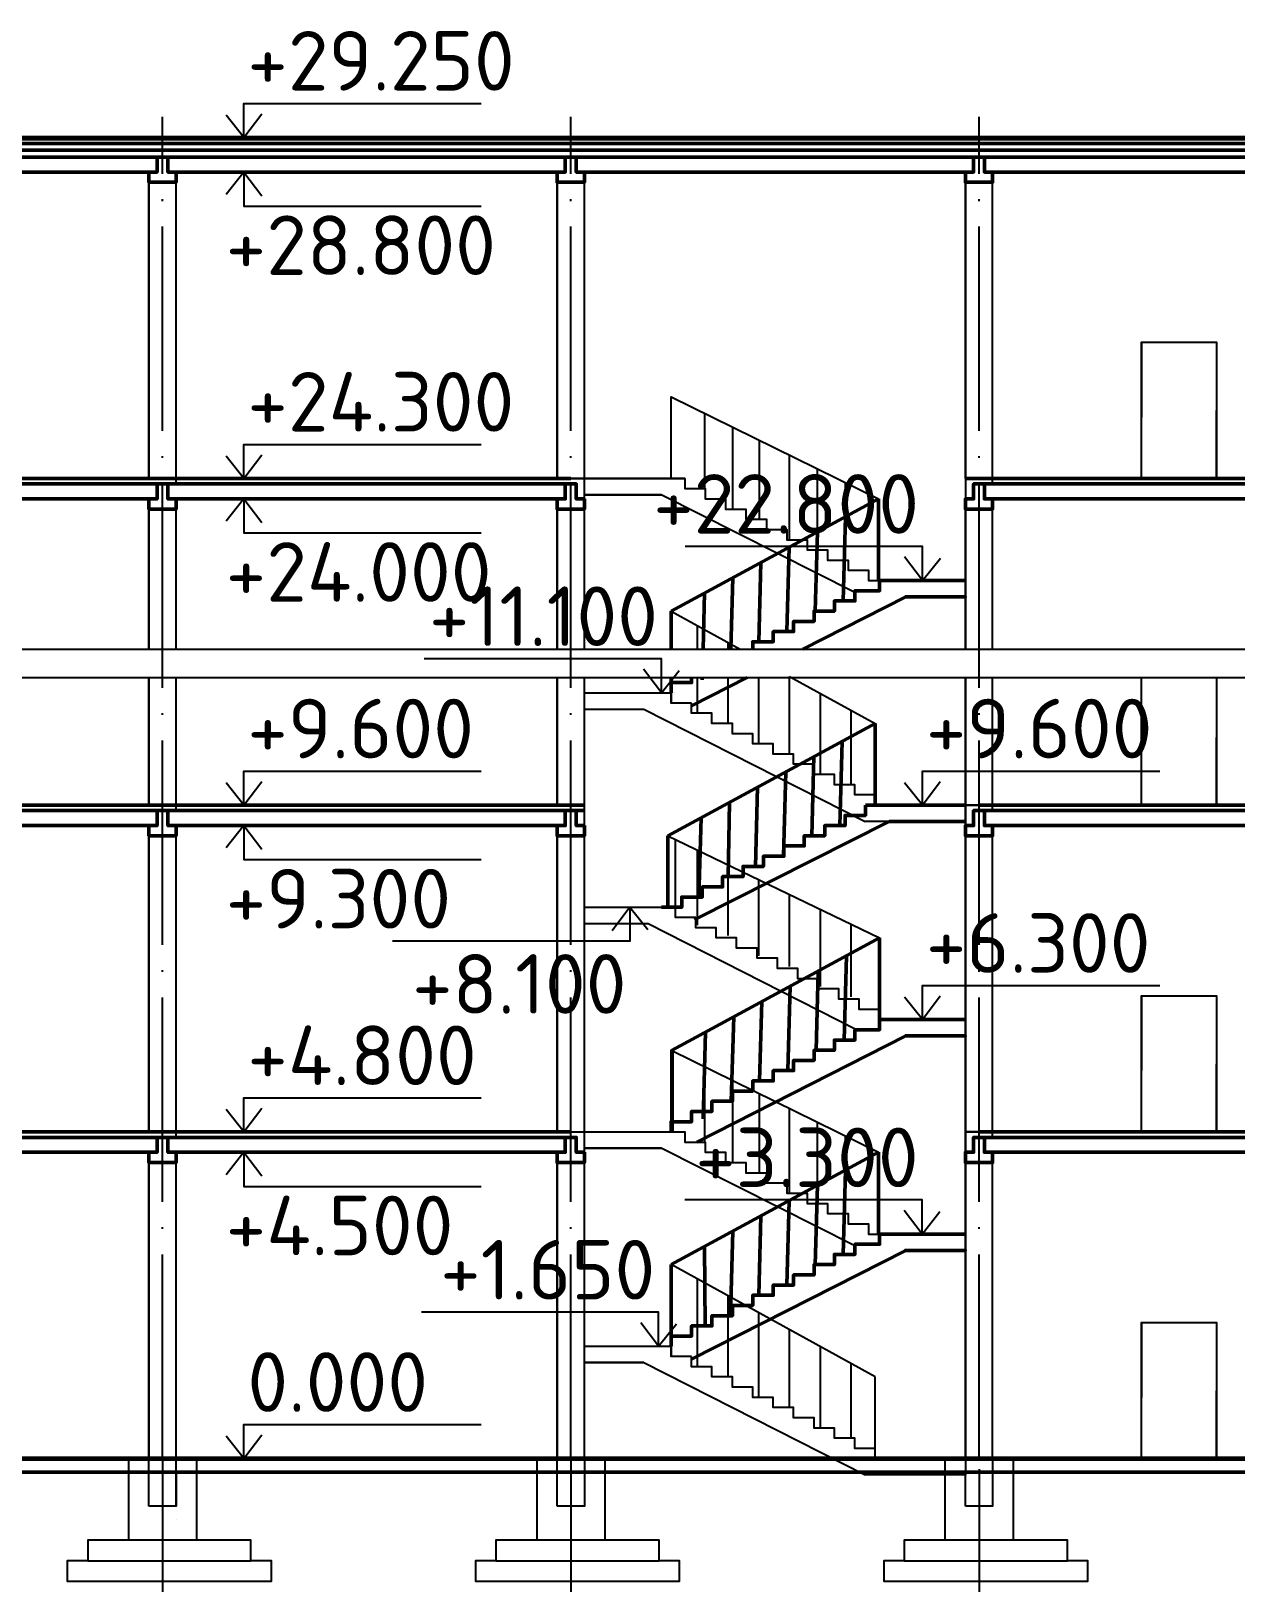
# Model space of a CAD drawing. Header units: millimetres. Extents: x -258526 to -95372, y 16759 to 83244.
# Drawn here: x -127100.1 to -127029.3, y 41407.9 to 41499.1 of the extents above; entities that cross this region are included whole.
import ezdxf

# ---------------------------------------------------------------- set-up
doc = ezdxf.new("R2010")
doc.units = ezdxf.units.MM
doc.header["$LTSCALE"] = 0.5
doc.linetypes.add('ACAD_ISO04W100', pattern=[30, 24, -3, 0, -3])
doc.layers.add('оси', color=7, linetype='ACAD_ISO04W100')
doc.layers.add('ТОЛСТЫЕ', color=1, linetype='Continuous', lineweight=50)
doc.layers.add('ТОНКИЕе', color=7, linetype='Continuous', lineweight=25)
doc.styles.add('Наклонный', font='isocpeur.ttf', dxfattribs={"width": 0.7, "height": 3.5})
doc.styles.add('Наклонный 5', font='isocpeur.ttf', dxfattribs={"height": 7})
doc.dimstyles.new('СТРОИТЕЛЬНЫЙ', dxfattribs={"dimtxt": 3.5, "dimasz": 2.5, "dimexe": 1.25, "dimexo": 0.625, "dimtad": 1, "dimdec": 0, "dimlfac": 500, "dimdsep": 46, "dimtxsty": 'Наклонный', "dimblk1": 'ARCHTICK', "dimblk2": 'ARCHTICK', "dimsah": 1, "dimcen": 0, "dimdle": 1.25, "dimadec": 0, "dimazin": 0, "dimtfac": 0.75, "dimtdec": 0, "dimtmove": 0, "dimatfit": 3, "dimldrblk": 'ARCHTICK', "dimfxl": 1, "dimtolj": 1, "dimtzin": 0, "dimarcsym": 0})

# ---------------------------------------------------------------- blocks, each defined once
blk = doc.blocks.new('_ArchTick')
at = {"color": 0, "linetype": 'ByBlock', "const_width": 0.15}
blk.add_lwpolyline([(-0.5, -0.5), (0.5, 0.5)], dxfattribs=at)
blk = doc.blocks.new('*D682')
at = {"layer": 'Defpoints', "color": 0, "transparency": 16777216}
for p in [(-127044.381, 41415.162), (-127020.381, 41406.114), (-127020.381, 41392.129)]:
    blk.add_point(p, dxfattribs=at)
at = {"layer": 'ТОНКИЕе', "color": 0, "lineweight": -2, "transparency": 16777216}
for p, q in [((-127044.381, 41414.537), (-127044.381, 41390.879)), ((-127020.381, 41405.489), (-127020.381, 41390.879)), ((-127045.631, 41392.129), (-127019.131, 41392.129))]:
    blk.add_line(p, q, dxfattribs=at)
at = {"layer": 'ТОНКИЕе', "color": 0, "lineweight": -2, "transparency": 16777216, "xscale": 2.5, "yscale": 2.5, "zscale": 2.5, "rotation": 180}
blk.add_blockref('_ArchTick', (-127044.381, 41392.129), dxfattribs=at)
at = {"layer": 'ТОНКИЕе', "color": 0, "lineweight": -2, "transparency": 16777216, "xscale": 2.5, "yscale": 2.5, "zscale": 2.5}
blk.add_blockref('_ArchTick', (-127020.381, 41392.129), dxfattribs=at)
at = {"layer": 'ТОНКИЕе', "color": 0, "transparency": 16777216, "insert": (-127032.381, 41394.504), "char_height": 3.5, "attachment_point": 5, "style": 'Наклонный'}
blk.add_mtext('\\A1;6000', dxfattribs=at)

msp = doc.modelspace()

# ---------------------------------------------------------------- linework, layer by layer
at = {"layer": 'оси', "color": 0}
for points in [[(-127092.3807, 41415.1616), (-127092.3807, 41494.0081)], [(-127068.3807, 41415.1616), (-127068.3807, 41494.0081)], [(-127044.3807, 41415.1616), (-127044.3807, 41494.0081)]]:
    msp.add_lwpolyline(points, dxfattribs=at)
at = {"layer": 'ТОЛСТЫЕ', "color": 0}
for points in [[(-127020.0607, 41491.6416), (-127019.5807, 41491.6416), (-127019.5807, 41492.0416), (-127019.5807, 41492.4416), (-127357.1807, 41492.4416), (-127356.9007, 41492.4416), (-127357.1807, 41492.4416), (-127357.1807, 41492.7216), (-127019.5807, 41492.7216), (-127019.5807, 41492.8016)], [(-127021.0619, 41492.8016), (-127355.6995, 41492.8016)], [(-127356.7007, 41491.6416), (-127357.1807, 41491.6416), (-127357.1807, 41492.0416), (-127019.5807, 41492.0416)], [(-127308.7007, 41491.6416), (-127020.0607, 41491.6416)], [(-127092.3807, 41491.6416), (-127092.7007, 41491.6416), (-127092.7007, 41490.7616), (-127093.1807, 41490.7616), (-127093.1807, 41490.1616), (-127091.5807, 41490.1616), (-127091.5807, 41490.1616), (-127091.5807, 41490.7616)], [(-127092.3807, 41491.6416), (-127092.0607, 41491.6416), (-127092.0607, 41490.7616), (-127091.5807, 41490.7616)], [(-127068.3807, 41491.6416), (-127068.7007, 41491.6416), (-127068.7007, 41490.7616), (-127069.1807, 41490.7616), (-127069.1807, 41490.1616), (-127067.5807, 41490.1616), (-127067.5807, 41490.1616), (-127067.5807, 41490.7616)], [(-127068.3807, 41491.6416), (-127068.0607, 41491.6416), (-127068.0607, 41490.7616), (-127067.5807, 41490.7616)], [(-127044.3807, 41491.6416), (-127044.7007, 41491.6416), (-127044.7007, 41490.7616), (-127045.1807, 41490.7616), (-127045.1807, 41490.1616), (-127043.5807, 41490.1616), (-127043.5807, 41490.1616), (-127043.5807, 41490.7616)], [(-127044.3807, 41491.6416), (-127044.0607, 41491.6416), (-127044.0607, 41490.7616), (-127043.5807, 41490.7616)], [(-127116.0607, 41490.7616), (-127092.7007, 41490.7616)], [(-127092.0607, 41490.7616), (-127068.7007, 41490.7616)], [(-127068.0607, 41490.7616), (-127044.7007, 41490.7616)], [(-127044.0607, 41490.7616), (-127020.7007, 41490.7616)], [(-127308.7007, 41472.4416), (-127068.7007, 41472.4416)], [(-127307.5807, 41472.7616), (-127068.3807, 41472.7616)], [(-127092.3807, 41472.4416), (-127092.7007, 41472.4416), (-127092.7007, 41471.5616), (-127093.1807, 41471.5616), (-127093.1807, 41470.9616), (-127091.5807, 41470.9616), (-127091.5807, 41470.9616), (-127091.5807, 41471.5616)], [(-127092.3807, 41472.4416), (-127092.0607, 41472.4416), (-127092.0607, 41471.5616), (-127091.5807, 41471.5616)], [(-127068.3807, 41472.4416), (-127068.7007, 41472.4416), (-127068.7007, 41471.5616), (-127069.1807, 41471.5616), (-127069.1807, 41470.9616), (-127067.5807, 41470.9616), (-127067.5807, 41470.9616), (-127067.5807, 41471.5616)], [(-127068.3807, 41472.4416), (-127068.0607, 41472.4416), (-127068.0607, 41471.5616), (-127067.5807, 41471.5616)], [(-127045.1807, 41472.7616), (-127020.7007, 41472.7616), (-127020.7007, 41472.7616), (-127020.7007, 41472.7616)], [(-127044.3807, 41472.4416), (-127044.7007, 41472.4416), (-127044.7007, 41471.5616), (-127045.1807, 41471.5616), (-127045.1807, 41470.9616), (-127043.5807, 41470.9616), (-127043.5807, 41470.9616), (-127043.5807, 41471.5616)], [(-127044.7007, 41472.4416), (-127020.0607, 41472.4416)], [(-127044.3807, 41472.4416), (-127044.0607, 41472.4416), (-127044.0607, 41471.5616), (-127043.5807, 41471.5616)], [(-127116.0607, 41471.5616), (-127092.7007, 41471.5616)], [(-127092.0607, 41471.5616), (-127068.7007, 41471.5616)], [(-127050.2807, 41471.5616), (-127062.4807, 41464.9616)], [(-127050.2807, 41466.7616), (-127050.2807, 41471.5616)], [(-127044.0607, 41471.5616), (-127020.7007, 41471.5616)], [(-127052.2251, 41470.5097), (-127052.3632, 41465.5616)], [(-127053.8827, 41469.613), (-127054.0125, 41464.9616)], [(-127055.5402, 41468.7163), (-127055.6785, 41463.7616)], [(-127057.1977, 41467.8196), (-127057.3278, 41463.1616)], [(-127058.8553, 41466.9229), (-127058.9723, 41462.7308)], [(-127050.2286, 41466.7616), (-127045.1807, 41466.7616)], [(-127060.5128, 41466.0262), (-127060.6048, 41462.7308)], [(-127062.4807, 41462.7308), (-127062.4807, 41464.9616)], [(-127062.4807, 41460.1616), (-127062.4807, 41461.0695)], [(-127060.6512, 41461.0695), (-127060.6553, 41460.9229)], [(-127050.4807, 41458.3616), (-127062.6807, 41451.7616)], [(-127050.4807, 41453.5616), (-127050.4807, 41458.3616)], [(-127052.4251, 41457.3097), (-127052.5632, 41452.3616)], [(-127054.0827, 41456.413), (-127054.2125, 41451.7616)], [(-127055.7402, 41455.5163), (-127055.8785, 41450.5616)], [(-127057.3977, 41454.6196), (-127057.5278, 41449.9616)], [(-127308.7007, 41453.2416), (-127067.5807, 41453.2416)], [(-127307.5807, 41453.5616), (-127067.5807, 41453.5616)], [(-127092.3807, 41453.2416), (-127092.7007, 41453.2416), (-127092.7007, 41452.3616), (-127093.1807, 41452.3616), (-127093.1807, 41451.7616), (-127091.5807, 41451.7616), (-127091.5807, 41451.7616), (-127091.5807, 41452.3616)], [(-127092.3807, 41453.2416), (-127092.0607, 41453.2416), (-127092.0607, 41452.3616), (-127091.5807, 41452.3616)], [(-127068.3807, 41453.2416), (-127068.7007, 41453.2416), (-127068.7007, 41452.3616), (-127069.1807, 41452.3616), (-127069.1807, 41451.7616), (-127067.5807, 41451.7616), (-127067.5807, 41451.7616), (-127067.5807, 41452.3616)], [(-127068.3807, 41453.2416), (-127068.0607, 41453.2416), (-127068.0607, 41452.3616), (-127067.5807, 41452.3616)], [(-127051.0538, 41453.5616), (-127051.0538, 41452.9616), (-127052.2538, 41452.9616), (-127052.2538, 41452.3616), (-127053.4538, 41452.3616), (-127053.4538, 41451.7616), (-127054.6538, 41451.7616), (-127054.6538, 41451.1616), (-127055.8538, 41451.1616), (-127055.8538, 41450.5616), (-127057.0538, 41450.5616), (-127057.0538, 41449.9616), (-127058.2538, 41449.9616), (-127058.2538, 41449.3616), (-127059.4538, 41449.3616), (-127059.4538, 41448.7616), (-127060.0538, 41448.7616), (-127060.6538, 41448.7616), (-127060.6538, 41448.1616), (-127061.8538, 41448.1616), (-127061.8538, 41447.5616), (-127063.0538, 41447.5616)], [(-127051.0538, 41453.5616), (-127051.0538, 41452.9616), (-127052.2538, 41452.9616), (-127052.2538, 41452.3616), (-127053.4538, 41452.3616), (-127053.4538, 41451.7616), (-127054.6538, 41451.7616), (-127054.6538, 41451.1616), (-127055.8538, 41451.1616), (-127055.8538, 41450.5616), (-127057.0538, 41450.5616), (-127057.0538, 41449.9616), (-127058.2538, 41449.9616), (-127058.2538, 41449.3616), (-127059.4538, 41449.3616), (-127059.4538, 41448.7616), (-127060.0538, 41448.7616), (-127060.6538, 41448.7616), (-127060.6538, 41448.1616), (-127061.8538, 41448.1616), (-127061.8538, 41447.5616), (-127063.0538, 41447.5616)], [(-127059.0553, 41453.7229), (-127059.1243, 41449.3616)], [(-127051.0538, 41453.5616), (-127045.1807, 41453.5616)], [(-127051.0538, 41453.5616), (-127045.1807, 41453.5616)], [(-127044.3807, 41453.2416), (-127044.7007, 41453.2416), (-127044.7007, 41452.3616), (-127045.1807, 41452.3616), (-127045.1807, 41451.7616), (-127043.5807, 41451.7616), (-127043.5807, 41451.7616), (-127043.5807, 41452.3616)], [(-127044.3807, 41453.5616), (-127020.7007, 41453.5616), (-127020.7007, 41453.5616), (-127020.7007, 41453.5616)], [(-127044.3807, 41453.2416), (-127044.0607, 41453.2416), (-127044.0607, 41452.3616), (-127043.5807, 41452.3616)], [(-127044.0607, 41453.2416), (-127020.0607, 41453.2416)], [(-127116.0607, 41452.3616), (-127092.7007, 41452.3616)], [(-127092.0607, 41452.3616), (-127068.7007, 41452.3616)], [(-127068.0607, 41452.3616), (-127067.5807, 41452.3616)], [(-127061.0538, 41446.8666), (-127061.0538, 41446.8666), (-127049.6648, 41452.6016)], [(-127061.0538, 41446.8666), (-127061.0538, 41446.8666), (-127049.6648, 41452.6016)], [(-127060.7128, 41452.8262), (-127060.843, 41448.1616)], [(-127049.6648, 41452.6016), (-127045.1807, 41452.6016)], [(-127045.1538, 41452.6016), (-127049.6648, 41452.6016)], [(-127044.0607, 41452.3616), (-127020.7007, 41452.3616)], [(-127062.6807, 41447.5616), (-127062.6807, 41451.7616)], [(-127050.2286, 41445.7616), (-127062.4286, 41439.1616)], [(-127050.2286, 41440.9616), (-127050.2286, 41445.7616)], [(-127052.173, 41444.7097), (-127052.3112, 41439.7616)], [(-127053.8306, 41443.813), (-127053.9604, 41439.1616)], [(-127055.4881, 41442.9163), (-127055.6264, 41437.9616)], [(-127057.1456, 41442.0196), (-127057.2757, 41437.3616)], [(-127058.8032, 41441.1229), (-127058.9417, 41436.1616)], [(-127050.2286, 41440.9616), (-127045.1807, 41440.9616)], [(-127060.4607, 41440.2262), (-127060.6032, 41435.1229)], [(-127062.4286, 41434.3616), (-127062.4286, 41439.1616)], [(-127308.7007, 41434.0416), (-127068.7007, 41434.0416)], [(-127307.5807, 41434.3616), (-127068.3807, 41434.3616)], [(-127092.3807, 41434.0416), (-127092.7007, 41434.0416), (-127092.7007, 41433.1616), (-127093.1807, 41433.1616), (-127093.1807, 41432.5616), (-127091.5807, 41432.5616), (-127091.5807, 41432.5616), (-127091.5807, 41433.1616)], [(-127092.3807, 41434.0416), (-127092.0607, 41434.0416), (-127092.0607, 41433.1616), (-127091.5807, 41433.1616)], [(-127068.3807, 41434.0416), (-127068.7007, 41434.0416), (-127068.7007, 41433.1616), (-127069.1807, 41433.1616), (-127069.1807, 41432.5616), (-127067.5807, 41432.5616), (-127067.5807, 41432.5616), (-127067.5807, 41433.1616)], [(-127068.3807, 41434.0416), (-127068.0607, 41434.0416), (-127068.0607, 41433.1616), (-127067.5807, 41433.1616)], [(-127044.3807, 41434.0416), (-127044.7007, 41434.0416), (-127044.7007, 41433.1616), (-127045.1807, 41433.1616), (-127045.1807, 41432.5616), (-127043.5807, 41432.5616), (-127043.5807, 41432.5616), (-127043.5807, 41433.1616)], [(-127044.7007, 41434.0416), (-127020.0607, 41434.0416)], [(-127044.3807, 41434.3616), (-127020.7007, 41434.3616), (-127020.7007, 41434.3616), (-127020.7007, 41434.3616)], [(-127044.3807, 41434.0416), (-127044.0607, 41434.0416), (-127044.0607, 41433.1616), (-127043.5807, 41433.1616)], [(-127116.0607, 41433.1616), (-127092.7007, 41433.1616)], [(-127092.0607, 41433.1616), (-127068.7007, 41433.1616)], [(-127050.2807, 41433.1616), (-127062.4807, 41426.5616)], [(-127050.2807, 41428.3616), (-127050.2807, 41433.1616)], [(-127045.1807, 41433.1616), (-127044.7007, 41433.1616)], [(-127044.0607, 41433.1616), (-127020.7007, 41433.1616)], [(-127052.2251, 41432.1097), (-127052.3632, 41427.1616)], [(-127053.8827, 41431.213), (-127054.0125, 41426.5616)], [(-127055.5402, 41430.3163), (-127055.6785, 41425.3616)], [(-127057.1977, 41429.4196), (-127057.3278, 41424.7616)], [(-127058.8553, 41428.5229), (-127058.9938, 41423.5616)], [(-127060.5128, 41427.6262), (-127060.4778, 41422.9616)], [(-127050.2807, 41428.3616), (-127045.1807, 41428.3616)], [(-127062.4807, 41421.7616), (-127062.4807, 41426.5616)], [(-127357.1807, 41415.1616), (-127357.1807, 41414.3616), (-127019.5807, 41414.3616)]]:
    msp.add_lwpolyline(points, dxfattribs=at)
at = {"layer": 'ТОНКИЕе', "color": 0}
for p, q in [((-127045.1807, 41472.7616), (-127045.1807, 41462.7308)), ((-127093.1807, 41471.5616), (-127093.1807, 41462.7308)), ((-127093.1807, 41462.7308), (-127093.1807, 41471.5616)), ((-127069.1807, 41471.5616), (-127069.1807, 41462.7308)), ((-127069.1807, 41462.7308), (-127069.1807, 41471.5616)), ((-127045.1807, 41462.7308), (-127045.1807, 41471.5616)), ((-127093.1807, 41453.5616), (-127093.1807, 41461.0695)), ((-127093.1807, 41461.0695), (-127093.1807, 41453.5616)), ((-127091.5807, 41453.5616), (-127091.5807, 41461.0695)), ((-127069.1807, 41453.5616), (-127069.1807, 41461.0695)), ((-127069.1807, 41461.0695), (-127069.1807, 41453.5616)), ((-127067.5807, 41453.5616), (-127067.5807, 41461.0695)), ((-127045.1807, 41453.5616), (-127045.1807, 41461.0695)), ((-127045.1807, 41461.0695), (-127045.1807, 41453.5616)), ((-127043.5807, 41453.5616), (-127043.5807, 41461.0695)), ((-127092.3807, 41453.5616), (-127093.1807, 41453.5616)), ((-127093.1807, 41453.5616), (-127091.5807, 41453.5616)), ((-127068.3807, 41453.5616), (-127069.1807, 41453.5616)), ((-127069.1807, 41453.5616), (-127067.5807, 41453.5616)), ((-127044.3807, 41453.5616), (-127045.1807, 41453.5616)), ((-127045.1807, 41453.5616), (-127043.5807, 41453.5616))]:
    msp.add_line(p, q, dxfattribs=at)
for points in [[(-127087.5923, 41492.798), (-127088.6439, 41494.1141)], [(-127087.5923, 41492.798), (-127087.5923, 41494.798), (-127073.6417, 41494.798)], [(-127087.5923, 41492.798), (-127086.5432, 41494.1875)], [(-127092.3807, 41472.7616), (-127093.1807, 41472.7616), (-127093.1807, 41490.7616), (-127093.1807, 41472.7616), (-127091.5807, 41472.7616), (-127091.5807, 41490.7616)], [(-127087.5923, 41490.7616), (-127088.6439, 41489.4454)], [(-127087.5923, 41490.7616), (-127087.5923, 41488.7616), (-127073.6417, 41488.7616)], [(-127087.5923, 41490.7616), (-127086.5432, 41489.372)], [(-127068.3807, 41472.7616), (-127069.1807, 41472.7616), (-127069.1807, 41490.7616), (-127069.1807, 41472.7616), (-127067.5807, 41472.7616), (-127067.5807, 41490.7616)], [(-127044.3807, 41472.7616), (-127045.1807, 41472.7616), (-127045.1807, 41490.7616), (-127045.1807, 41472.7616), (-127043.5807, 41472.7616), (-127043.5807, 41490.7616)], [(-127034.825, 41472.7616), (-127034.825, 41480.7616), (-127034.825, 41476.3616), (-127034.825, 41480.7616), (-127030.425, 41480.7616), (-127030.425, 41472.7616), (-127030.425, 41476.7434)], [(-127062.4807, 41472.7616), (-127062.4807, 41477.5616), (-127050.2807, 41471.5616), (-127062.4807, 41464.9616), (-127058.4247, 41462.7308)], [(-127060.5174, 41476.596), (-127060.5174, 41472.1616)], [(-127058.8807, 41475.7911), (-127058.8807, 41470.9616)], [(-127057.2966, 41475.012), (-127057.2966, 41470.3616)], [(-127091.5807, 41472.4416), (-127091.5807, 41474.5522)], [(-127087.5923, 41472.7616), (-127088.6439, 41474.0778)], [(-127087.5923, 41472.7616), (-127087.5923, 41474.7616), (-127073.6417, 41474.7616)], [(-127087.5923, 41472.7616), (-127086.5432, 41474.1512)], [(-127067.5807, 41471.5616), (-127067.5807, 41474.5522)], [(-127055.5278, 41469.1616), (-127055.5278, 41474.1421)], [(-127043.5807, 41472.4416), (-127043.5807, 41474.5522)], [(-127053.8807, 41468.5616), (-127053.8807, 41473.3321)], [(-127061.6807, 41472.7616), (-127068.3807, 41472.7616), (-127068.3807, 41472.7616)], [(-127067.5807, 41472.7616), (-127061.6807, 41472.7616), (-127061.6807, 41472.1616)], [(-127061.6807, 41472.7616), (-127061.6807, 41472.1616), (-127060.4807, 41472.1616), (-127060.4807, 41471.5616), (-127059.2807, 41471.5616), (-127059.2807, 41470.9616), (-127058.0807, 41470.9616), (-127058.0807, 41470.3616), (-127056.8807, 41470.3616), (-127056.8807, 41469.7616), (-127055.6807, 41469.7616), (-127055.6807, 41469.1616), (-127054.4807, 41469.1616), (-127054.4807, 41468.5616), (-127053.2807, 41468.5616), (-127053.2807, 41467.9616), (-127052.6807, 41467.9616), (-127052.0807, 41467.9616), (-127052.0807, 41467.3616), (-127050.8807, 41467.3616), (-127050.8807, 41466.7616), (-127049.6807, 41466.7616)], [(-127061.6807, 41472.7616), (-127061.6807, 41472.1616), (-127060.4807, 41472.1616), (-127060.4807, 41471.5616), (-127059.2807, 41471.5616), (-127059.2807, 41470.9616), (-127058.0807, 41470.9616), (-127058.0807, 41470.3616), (-127056.8807, 41470.3616), (-127056.8807, 41469.7616), (-127055.6807, 41469.7616), (-127055.6807, 41469.1616), (-127054.4807, 41469.1616), (-127054.4807, 41468.5616), (-127053.2807, 41468.5616), (-127053.2807, 41467.9616), (-127052.6807, 41467.9616), (-127052.0807, 41467.9616), (-127052.0807, 41467.3616), (-127050.8807, 41467.3616), (-127050.8807, 41466.7616), (-127049.6807, 41466.7616)], [(-127052.2251, 41470.5097), (-127052.2251, 41472.5178)], [(-127091.5807, 41462.7308), (-127091.5807, 41471.5616)], [(-127087.5923, 41471.5616), (-127088.6439, 41470.2454)], [(-127087.5923, 41471.5616), (-127087.5923, 41469.5616), (-127073.6417, 41469.5616)], [(-127087.5923, 41471.5616), (-127086.5432, 41470.172)], [(-127063.0697, 41471.8016), (-127067.5807, 41471.8016)], [(-127067.5807, 41471.8016), (-127063.0697, 41471.8016)], [(-127063.0697, 41471.8016), (-127067.5807, 41471.8016)], [(-127067.5807, 41471.8016), (-127063.0697, 41471.8016)], [(-127067.5807, 41462.7308), (-127067.5807, 41471.5616)], [(-127051.6807, 41466.0666), (-127051.6807, 41466.0666), (-127063.0697, 41471.8016)], [(-127051.6807, 41466.0666), (-127051.6807, 41466.0666), (-127063.0697, 41471.8016)], [(-127050.2807, 41466.7616), (-127050.2807, 41471.5616)], [(-127043.5807, 41462.7308), (-127043.5807, 41471.5616)], [(-127047.7047, 41466.7616), (-127047.7047, 41468.7616), (-127061.6553, 41468.7616)], [(-127047.7047, 41466.7616), (-127048.7537, 41468.1512)], [(-127047.7047, 41466.7616), (-127046.6531, 41468.0778)], [(-127367.8731, 41462.7308), (-127181.0906, 41462.7308), (-127179.9643, 41459.5027), (-127179.4011, 41466.9068), (-127178.2749, 41462.7308), (-127009.1119, 41462.7308)], [(-127045.1807, 41462.7308), (-127045.1807, 41466.7616), (-127050.2286, 41466.7616)], [(-127048.6807, 41465.8016), (-127045.1807, 41465.8016)], [(-127367.8731, 41461.0695), (-127181.0906, 41461.0695), (-127179.9643, 41457.8415), (-127179.4011, 41465.2455), (-127178.2749, 41461.0695), (-127009.1119, 41461.0695)], [(-127062.4807, 41462.7308), (-127062.4807, 41464.9616)], [(-127060.9305, 41462.7308), (-127060.9305, 41464.109)], [(-127059.1243, 41462.7308), (-127059.1243, 41463.1156)], [(-127063.0538, 41460.1616), (-127063.0538, 41462.1616), (-127077.0043, 41462.1616)], [(-127063.0538, 41460.1616), (-127064.1028, 41461.5512)], [(-127063.0538, 41460.1616), (-127062.0022, 41461.4778)], [(-127055.5119, 41461.1287), (-127050.4807, 41458.3616), (-127062.6807, 41451.7616), (-127050.2286, 41445.7616), (-127062.4807, 41439.1616), (-127050.2807, 41433.1616), (-127062.4807, 41426.5616)], [(-127062.4807, 41460.1616), (-127062.4807, 41461.0695)], [(-127060.9305, 41458.9616), (-127060.9305, 41461.0695)], [(-127059.1243, 41458.3616), (-127059.1243, 41461.0695)], [(-127057.3181, 41457.1616), (-127057.3181, 41461.0695)], [(-127055.5119, 41456.5353), (-127055.5119, 41461.1287)], [(-127034.825, 41453.5616), (-127034.825, 41461.0695)], [(-127030.425, 41461.0695), (-127030.425, 41453.5616), (-127030.425, 41457.5434)], [(-127067.5807, 41453.5616), (-127067.5807, 41460.1616), (-127062.4807, 41460.1616)], [(-127067.5807, 41453.5616), (-127067.5807, 41460.1616), (-127062.4807, 41460.1616)], [(-127062.4807, 41460.1616), (-127062.4807, 41459.5616)], [(-127061.2807, 41459.5616), (-127062.4807, 41459.5616), (-127062.4807, 41460.1616)], [(-127062.4807, 41460.1616), (-127062.4807, 41459.5616)], [(-127061.2807, 41459.5616), (-127062.4807, 41459.5616), (-127062.4807, 41460.1616)], [(-127062.2807, 41460.1616), (-127062.2807, 41460.1616)], [(-127062.2807, 41460.1616), (-127062.2807, 41460.1616)], [(-127049.2807, 41453.5616), (-127050.4807, 41453.5616), (-127050.4807, 41454.1616), (-127051.6807, 41454.1616), (-127051.6807, 41454.7616), (-127052.8807, 41454.7616), (-127052.8807, 41455.3616), (-127054.0807, 41455.3616), (-127054.0807, 41455.9616), (-127055.2807, 41455.9616), (-127055.2807, 41456.5616), (-127056.4807, 41456.5616), (-127056.4807, 41457.1616), (-127057.6807, 41457.1616), (-127057.6807, 41457.7616), (-127058.8807, 41457.7616), (-127058.8807, 41458.3616), (-127060.0807, 41458.3616), (-127060.0807, 41458.9616), (-127061.2807, 41458.9616), (-127061.2807, 41459.5616), (-127061.2807, 41459.5616), (-127061.2807, 41459.5616)], [(-127049.2807, 41453.5616), (-127050.4807, 41453.5616), (-127050.4807, 41454.1616), (-127051.6807, 41454.1616), (-127051.6807, 41454.7616), (-127052.8807, 41454.7616), (-127052.8807, 41455.3616), (-127054.0807, 41455.3616), (-127054.0807, 41455.9616), (-127055.2807, 41455.9616), (-127055.2807, 41456.5616), (-127056.4807, 41456.5616), (-127056.4807, 41457.1616), (-127057.6807, 41457.1616), (-127057.6807, 41457.7616), (-127058.8807, 41457.7616), (-127058.8807, 41458.3616), (-127060.0807, 41458.3616), (-127060.0807, 41458.9616), (-127061.2807, 41458.9616), (-127061.2807, 41459.5616), (-127061.2807, 41459.5616), (-127061.2807, 41459.5616)], [(-127053.7057, 41455.3616), (-127053.7057, 41460.1353)], [(-127067.5807, 41459.2016), (-127064.0807, 41459.2016), (-127051.0807, 41452.6016)], [(-127067.5807, 41459.2016), (-127064.0807, 41459.2016), (-127051.0807, 41452.6016)], [(-127051.8995, 41454.7616), (-127051.8995, 41459.1419)], [(-127050.4807, 41453.5616), (-127050.4807, 41458.3616)], [(-127091.5807, 41453.2416), (-127091.5807, 41455.3522)], [(-127087.5923, 41453.5616), (-127088.6439, 41454.8778)], [(-127087.5923, 41453.5616), (-127087.5923, 41455.5616), (-127073.6417, 41455.5616)], [(-127087.5923, 41453.5616), (-127086.5432, 41454.9512)], [(-127067.5807, 41453.2416), (-127067.5807, 41455.3522)], [(-127047.7047, 41453.5616), (-127048.7562, 41454.8778)], [(-127047.7047, 41453.5616), (-127047.7047, 41455.5616), (-127033.7541, 41455.5616)], [(-127047.7047, 41453.5616), (-127046.6556, 41454.9512)], [(-127043.5807, 41453.2416), (-127043.5807, 41455.3522)], [(-127068.3807, 41434.3616), (-127069.1807, 41434.3616), (-127069.1807, 41452.3616), (-127069.1807, 41434.3616), (-127067.5807, 41434.3616), (-127067.5807, 41453.5616)], [(-127045.1807, 41453.5616), (-127045.1807, 41452.6016), (-127051.0807, 41452.6016)], [(-127045.1807, 41453.5616), (-127045.1807, 41452.6016), (-127051.0807, 41452.6016)], [(-127044.3807, 41434.3616), (-127045.1807, 41434.3616), (-127045.1807, 41453.5616), (-127045.1807, 41434.3616), (-127043.5807, 41434.3616), (-127043.5807, 41452.3616)], [(-127092.3807, 41434.3616), (-127093.1807, 41434.3616), (-127093.1807, 41452.3616), (-127093.1807, 41434.3616), (-127091.5807, 41434.3616), (-127091.5807, 41452.3616)], [(-127087.5923, 41452.3616), (-127088.6439, 41451.0454)], [(-127087.5923, 41452.3616), (-127087.5923, 41450.3616), (-127073.6417, 41450.3616)], [(-127087.5923, 41452.3616), (-127086.5432, 41450.972)], [(-127062.2286, 41447.5616), (-127062.2286, 41451.5437)], [(-127060.9305, 41446.5002), (-127060.9305, 41450.9183)], [(-127059.1243, 41445.9002), (-127059.1243, 41450.6542)], [(-127057.3181, 41444.7002), (-127057.3181, 41449.1776)], [(-127064.9047, 41447.5616), (-127064.9047, 41445.5616), (-127078.8553, 41445.5616)], [(-127067.5807, 41447.5616), (-127067.5807, 41447.5616), (-127062.2286, 41447.5616)], [(-127067.5807, 41447.5616), (-127067.5807, 41447.5616), (-127062.2286, 41447.5616)], [(-127064.9047, 41447.5616), (-127065.9537, 41446.172)], [(-127064.9047, 41447.5616), (-127063.8531, 41446.2454)], [(-127061.0286, 41446.9616), (-127062.2286, 41446.9616), (-127062.2286, 41447.5616)], [(-127061.0286, 41446.9616), (-127062.2286, 41446.9616), (-127062.2286, 41447.5616)], [(-127055.5119, 41444.074), (-127055.5119, 41448.3073)], [(-127049.0286, 41440.9616), (-127050.2286, 41440.9616), (-127050.2286, 41441.5616), (-127051.4286, 41441.5616), (-127051.4286, 41442.1616), (-127052.6286, 41442.1616), (-127052.6286, 41442.7616), (-127053.8286, 41442.7616), (-127053.8286, 41443.3616), (-127055.0286, 41443.3616), (-127055.0286, 41443.9616), (-127056.2286, 41443.9616), (-127056.2286, 41444.5616), (-127057.4286, 41444.5616), (-127057.4286, 41445.1616), (-127058.6286, 41445.1616), (-127058.6286, 41445.7616), (-127059.8286, 41445.7616), (-127059.8286, 41446.3616), (-127061.0286, 41446.3616), (-127061.0286, 41446.9616), (-127061.0286, 41446.9616), (-127061.0286, 41446.9616)], [(-127049.0286, 41440.9616), (-127050.2286, 41440.9616), (-127050.2286, 41441.5616), (-127051.4286, 41441.5616), (-127051.4286, 41442.1616), (-127052.6286, 41442.1616), (-127052.6286, 41442.7616), (-127053.8286, 41442.7616), (-127053.8286, 41443.3616), (-127055.0286, 41443.3616), (-127055.0286, 41443.9616), (-127056.2286, 41443.9616), (-127056.2286, 41444.5616), (-127057.4286, 41444.5616), (-127057.4286, 41445.1616), (-127058.6286, 41445.1616), (-127058.6286, 41445.7616), (-127059.8286, 41445.7616), (-127059.8286, 41446.3616), (-127061.0286, 41446.3616), (-127061.0286, 41446.9616), (-127061.0286, 41446.9616), (-127061.0286, 41446.9616)], [(-127053.7057, 41442.9002), (-127053.7057, 41447.437)], [(-127067.5807, 41446.6016), (-127063.8286, 41446.6016), (-127051.5377, 41440.3616)], [(-127067.5807, 41446.6016), (-127063.8286, 41446.6016), (-127051.5377, 41440.3616)], [(-127051.8995, 41442.3002), (-127051.8995, 41446.5667)], [(-127050.2286, 41440.9616), (-127050.2286, 41445.7616)], [(-127047.7047, 41440.9616), (-127048.7562, 41442.2778)], [(-127047.7047, 41440.9616), (-127047.7047, 41442.9616), (-127033.7541, 41442.9616)], [(-127047.7047, 41440.9616), (-127046.6556, 41442.3512)], [(-127034.825, 41434.3616), (-127034.825, 41442.3616), (-127034.825, 41437.9616), (-127034.825, 41442.3616), (-127030.425, 41442.3616), (-127030.425, 41434.3616), (-127030.425, 41438.3434)], [(-127062.4807, 41434.3616), (-127062.4807, 41439.1616)], [(-127060.5174, 41438.196), (-127060.5174, 41433.7616)], [(-127058.8807, 41437.3911), (-127058.8807, 41432.5616)], [(-127057.2966, 41436.612), (-127057.2966, 41431.9616)], [(-127091.5807, 41434.0416), (-127091.5807, 41436.1522)], [(-127087.5923, 41434.3616), (-127087.5923, 41436.3616), (-127073.6417, 41436.3616)], [(-127087.5923, 41434.3616), (-127086.5432, 41435.7512)], [(-127067.5807, 41434.0416), (-127067.5807, 41436.1522)], [(-127055.5278, 41430.7616), (-127055.5278, 41435.7421)], [(-127043.5807, 41434.0416), (-127043.5807, 41436.1522)], [(-127087.5923, 41434.3616), (-127088.6439, 41435.6778)], [(-127053.8807, 41430.1616), (-127053.8807, 41434.9321)], [(-127068.3807, 41415.1616), (-127069.1807, 41415.1616), (-127069.1807, 41433.1616), (-127069.1807, 41415.1616), (-127067.5807, 41415.1616), (-127067.5807, 41434.0416)], [(-127067.5807, 41434.3616), (-127061.6807, 41434.3616), (-127061.6807, 41433.7616)], [(-127067.5807, 41434.3616), (-127061.6807, 41434.3616), (-127061.6807, 41433.7616)], [(-127061.6807, 41434.3616), (-127061.6807, 41433.7616), (-127060.4807, 41433.7616), (-127060.4807, 41433.1616), (-127059.2807, 41433.1616), (-127059.2807, 41432.5616), (-127058.0807, 41432.5616), (-127058.0807, 41431.9616), (-127056.8807, 41431.9616), (-127056.8807, 41431.3616), (-127055.6807, 41431.3616), (-127055.6807, 41430.7616), (-127054.4807, 41430.7616), (-127054.4807, 41430.1616), (-127053.2807, 41430.1616), (-127053.2807, 41429.5616), (-127052.6807, 41429.5616), (-127052.0807, 41429.5616), (-127052.0807, 41428.9616), (-127050.8807, 41428.9616), (-127050.8807, 41428.3616), (-127049.6807, 41428.3616)], [(-127061.6807, 41434.3616), (-127061.6807, 41433.7616), (-127060.4807, 41433.7616), (-127060.4807, 41433.1616), (-127059.2807, 41433.1616), (-127059.2807, 41432.5616), (-127058.0807, 41432.5616), (-127058.0807, 41431.9616), (-127056.8807, 41431.9616), (-127056.8807, 41431.3616), (-127055.6807, 41431.3616), (-127055.6807, 41430.7616), (-127054.4807, 41430.7616), (-127054.4807, 41430.1616), (-127053.2807, 41430.1616), (-127053.2807, 41429.5616), (-127052.6807, 41429.5616), (-127052.0807, 41429.5616), (-127052.0807, 41428.9616), (-127050.8807, 41428.9616), (-127050.8807, 41428.3616), (-127049.6807, 41428.3616)], [(-127052.2251, 41432.1097), (-127052.2251, 41434.1178)], [(-127044.3807, 41415.1616), (-127045.1807, 41415.1616), (-127045.1807, 41434.3616), (-127045.1807, 41415.1616), (-127043.5807, 41415.1616), (-127043.5807, 41433.1616)], [(-127092.3807, 41415.1616), (-127093.1807, 41415.1616), (-127093.1807, 41433.1616), (-127093.1807, 41415.1616), (-127091.5807, 41415.1616), (-127091.5807, 41433.1616)], [(-127091.5807, 41412.3616), (-127091.5807, 41433.1616)], [(-127087.5923, 41433.1616), (-127088.6439, 41431.8454)], [(-127087.5923, 41433.1616), (-127087.5923, 41431.1616), (-127073.6417, 41431.1616)], [(-127087.5923, 41433.1616), (-127086.5432, 41431.772)], [(-127063.0697, 41433.4016), (-127067.5807, 41433.4016)], [(-127067.5807, 41433.4016), (-127063.0697, 41433.4016)], [(-127063.0697, 41433.4016), (-127067.5807, 41433.4016)], [(-127067.5807, 41433.4016), (-127063.0697, 41433.4016)], [(-127051.6807, 41427.6666), (-127051.6807, 41427.6666), (-127063.0697, 41433.4016)], [(-127051.6807, 41427.6666), (-127051.6807, 41427.6666), (-127063.0697, 41433.4016)], [(-127047.7307, 41428.3616), (-127047.7307, 41430.3616), (-127061.6813, 41430.3616)], [(-127047.7307, 41428.3616), (-127048.7798, 41429.7512)], [(-127047.7307, 41428.3616), (-127046.6792, 41429.6778)], [(-127045.1807, 41421.7616), (-127045.1807, 41428.3616), (-127050.2286, 41428.3616)], [(-127048.6807, 41427.4016), (-127045.1807, 41427.4016)], [(-127050.4807, 41419.9616), (-127062.4807, 41426.5616)], [(-127060.9305, 41420.5616), (-127060.9305, 41425.709)], [(-127059.1243, 41419.9616), (-127059.1243, 41424.7156)], [(-127063.2132, 41421.7616), (-127063.2132, 41423.7616), (-127077.1638, 41423.7616)], [(-127063.2132, 41421.7616), (-127064.2623, 41423.1512)], [(-127063.2132, 41421.7616), (-127062.1616, 41423.0778)], [(-127057.3181, 41418.7616), (-127057.3181, 41423.7221)], [(-127034.825, 41415.1616), (-127034.825, 41423.1616), (-127034.825, 41418.7616), (-127034.825, 41423.1616), (-127030.425, 41423.1616), (-127030.425, 41415.1616), (-127030.425, 41419.1434)], [(-127055.5119, 41418.1353), (-127055.5119, 41422.7287)], [(-127067.5807, 41415.1616), (-127067.5807, 41421.7616), (-127062.4807, 41421.7616)], [(-127067.5807, 41415.1616), (-127067.5807, 41421.7616), (-127062.4807, 41421.7616)], [(-127062.4807, 41421.7616), (-127062.4807, 41421.1616)], [(-127061.2807, 41421.1616), (-127062.4807, 41421.1616), (-127062.4807, 41421.7616)], [(-127062.4807, 41421.7616), (-127062.4807, 41421.1616)], [(-127061.2807, 41421.1616), (-127062.4807, 41421.1616), (-127062.4807, 41421.7616)], [(-127062.2807, 41421.7616), (-127062.2807, 41421.7616)], [(-127062.2807, 41421.7616), (-127062.2807, 41421.7616)], [(-127049.2807, 41415.1616), (-127050.4807, 41415.1616), (-127050.4807, 41415.7616), (-127051.6807, 41415.7616), (-127051.6807, 41416.3616), (-127052.8807, 41416.3616), (-127052.8807, 41416.9616), (-127054.0807, 41416.9616), (-127054.0807, 41417.5616), (-127055.2807, 41417.5616), (-127055.2807, 41418.1616), (-127056.4807, 41418.1616), (-127056.4807, 41418.7616), (-127057.6807, 41418.7616), (-127057.6807, 41419.3616), (-127058.8807, 41419.3616), (-127058.8807, 41419.9616), (-127060.0807, 41419.9616), (-127060.0807, 41420.5616), (-127061.2807, 41420.5616), (-127061.2807, 41421.1616), (-127061.2807, 41421.1616), (-127061.2807, 41421.1616)], [(-127049.2807, 41415.1616), (-127050.4807, 41415.1616), (-127050.4807, 41415.7616), (-127051.6807, 41415.7616), (-127051.6807, 41416.3616), (-127052.8807, 41416.3616), (-127052.8807, 41416.9616), (-127054.0807, 41416.9616), (-127054.0807, 41417.5616), (-127055.2807, 41417.5616), (-127055.2807, 41418.1616), (-127056.4807, 41418.1616), (-127056.4807, 41418.7616), (-127057.6807, 41418.7616), (-127057.6807, 41419.3616), (-127058.8807, 41419.3616), (-127058.8807, 41419.9616), (-127060.0807, 41419.9616), (-127060.0807, 41420.5616), (-127061.2807, 41420.5616), (-127061.2807, 41421.1616), (-127061.2807, 41421.1616), (-127061.2807, 41421.1616)], [(-127053.7057, 41416.9616), (-127053.7057, 41421.7353)], [(-127064.0807, 41420.8016), (-127067.5807, 41420.8016)], [(-127067.5807, 41420.8016), (-127064.0807, 41420.8016), (-127051.0807, 41414.2016)], [(-127067.5807, 41420.8016), (-127064.0807, 41420.8016)], [(-127064.0807, 41420.8016), (-127067.5807, 41420.8016)], [(-127067.5807, 41420.8016), (-127064.0807, 41420.8016), (-127051.0807, 41414.2016)], [(-127067.5807, 41420.8016), (-127064.0807, 41420.8016)], [(-127051.8995, 41416.3616), (-127051.8995, 41420.7419)], [(-127050.4807, 41415.1616), (-127050.4807, 41419.9616)], [(-127087.5923, 41415.1616), (-127087.5923, 41417.1616), (-127073.6417, 41417.1616)], [(-127087.5923, 41415.1616), (-127086.5432, 41416.5512)], [(-127087.5923, 41415.1616), (-127088.6439, 41416.4778)], [(-127323.7898, 41415.1616), (-127020.3807, 41415.1616)], [(-127094.3807, 41415.1616), (-127094.3807, 41410.3616)], [(-127093.1807, 41415.1616), (-127092.3807, 41415.1616), (-127092.3807, 41411.3013)], [(-127093.1807, 41415.1616), (-127092.3807, 41415.1616), (-127092.3807, 41406.3616)], [(-127091.5807, 41415.1616), (-127090.3807, 41415.1616), (-127090.3807, 41410.3616)], [(-127070.3807, 41415.1616), (-127070.3807, 41410.3616)], [(-127069.1807, 41415.1616), (-127068.3807, 41415.1616), (-127068.3807, 41406.3616)], [(-127067.5807, 41415.1616), (-127067.5807, 41412.3616), (-127069.1807, 41412.3616)], [(-127067.5807, 41415.1616), (-127066.3807, 41415.1616), (-127066.3807, 41410.3616)], [(-127045.1807, 41415.1616), (-127045.1807, 41414.2016), (-127051.0807, 41414.2016)], [(-127046.3807, 41415.1616), (-127046.3807, 41410.3616)], [(-127043.5807, 41415.1616), (-127043.5807, 41412.3616), (-127045.1807, 41412.3616)], [(-127043.5807, 41415.1616), (-127042.3807, 41415.1616), (-127042.3807, 41410.3616)], [(-127091.5807, 41414.3616), (-127091.5807, 41412.3616), (-127093.1807, 41412.3616)], [(-127089.5807, 41410.3616), (-127096.7807, 41410.3616), (-127096.7807, 41409.1616), (-127087.1807, 41409.1616), (-127087.1807, 41410.3616), (-127089.5807, 41410.3616)], [(-127065.5807, 41410.3616), (-127072.7807, 41410.3616), (-127072.7807, 41409.1616), (-127063.1807, 41409.1616), (-127063.1807, 41410.3616), (-127065.5807, 41410.3616)], [(-127041.5807, 41410.3616), (-127048.7807, 41410.3616), (-127048.7807, 41409.1616), (-127039.1807, 41409.1616), (-127039.1807, 41410.3616), (-127041.5807, 41410.3616)], [(-127096.7807, 41409.1616), (-127097.9807, 41409.1616), (-127097.9807, 41407.9616), (-127087.1807, 41407.9616), (-127085.9807, 41407.9616), (-127085.9807, 41409.1616), (-127087.1807, 41409.1616)], [(-127072.7807, 41409.1616), (-127073.9807, 41409.1616), (-127073.9807, 41407.9616), (-127063.1807, 41407.9616), (-127061.9807, 41407.9616), (-127061.9807, 41409.1616), (-127063.1807, 41409.1616)], [(-127048.7807, 41409.1616), (-127049.9807, 41409.1616), (-127049.9807, 41407.9616), (-127039.1807, 41407.9616), (-127037.9807, 41407.9616), (-127037.9807, 41409.1616), (-127039.1807, 41409.1616)]]:
    msp.add_lwpolyline(points, dxfattribs=at)
at = {"layer": 'ТОНКИЕе', "color": 0, "lineweight": 50}
for points in [[(-127057.6807, 41462.7308), (-127057.6807, 41463.1616), (-127056.4807, 41463.1616), (-127056.4807, 41463.7616), (-127055.2807, 41463.7616), (-127055.2807, 41464.3616), (-127054.0807, 41464.3616), (-127054.0807, 41464.9616), (-127052.8807, 41464.9616), (-127052.8807, 41465.5616), (-127051.6807, 41465.5616), (-127051.6807, 41466.1616), (-127050.2286, 41466.1616), (-127050.2286, 41466.7616)], [(-127057.6807, 41462.7308), (-127057.6807, 41463.1616), (-127056.4807, 41463.1616), (-127056.4807, 41463.7616), (-127055.2807, 41463.7616), (-127055.2807, 41464.3616), (-127054.0807, 41464.3616), (-127054.0807, 41464.9616), (-127052.8807, 41464.9616), (-127052.8807, 41465.5616), (-127051.6807, 41465.5616), (-127051.6807, 41466.1616), (-127050.2286, 41466.1616), (-127050.2286, 41466.7616)], [(-127045.1807, 41466.7616), (-127050.2286, 41466.7616), (-127050.2286, 41466.1616)], [(-127045.1807, 41465.8016), (-127048.7207, 41465.8016), (-127045.1807, 41465.8016), (-127048.6807, 41465.8016), (-127054.7311, 41462.7308)], [(-127045.1807, 41465.8016), (-127048.7207, 41465.8016), (-127045.1807, 41465.8016), (-127048.6807, 41465.8016), (-127054.7311, 41462.7308)], [(-127062.4807, 41460.1616), (-127062.4807, 41460.7616), (-127061.2807, 41460.7616), (-127061.2807, 41461.0695)], [(-127062.4807, 41460.1616), (-127062.4807, 41460.7616), (-127061.2807, 41460.7616), (-127061.2807, 41461.0695)], [(-127058.0043, 41461.0695), (-127061.2807, 41459.4066)], [(-127058.0043, 41461.0695), (-127061.2807, 41459.4066)], [(-127062.4807, 41434.3616), (-127062.4807, 41434.9616), (-127061.2807, 41434.9616), (-127061.2807, 41435.5616), (-127060.0807, 41435.5616), (-127060.0807, 41436.1616), (-127058.8807, 41436.1616), (-127058.8807, 41436.7616), (-127057.6807, 41436.7616), (-127057.6807, 41437.3616), (-127056.4807, 41437.3616), (-127056.4807, 41437.9616), (-127055.2807, 41437.9616), (-127055.2807, 41438.5616), (-127054.0807, 41438.5616), (-127054.0807, 41439.1616), (-127052.8807, 41439.1616), (-127052.8807, 41439.7616), (-127051.6807, 41439.7616), (-127051.6807, 41440.3616), (-127050.2286, 41440.3616), (-127050.2286, 41440.9616)], [(-127062.4807, 41434.3616), (-127062.4807, 41434.9616), (-127061.2807, 41434.9616), (-127061.2807, 41435.5616), (-127060.0807, 41435.5616), (-127060.0807, 41436.1616), (-127058.8807, 41436.1616), (-127058.8807, 41436.7616), (-127057.6807, 41436.7616), (-127057.6807, 41437.3616), (-127056.4807, 41437.3616), (-127056.4807, 41437.9616), (-127055.2807, 41437.9616), (-127055.2807, 41438.5616), (-127054.0807, 41438.5616), (-127054.0807, 41439.1616), (-127052.8807, 41439.1616), (-127052.8807, 41439.7616), (-127051.6807, 41439.7616), (-127051.6807, 41440.3616), (-127050.2286, 41440.3616), (-127050.2286, 41440.9616)], [(-127045.1807, 41440.9616), (-127050.2286, 41440.9616), (-127050.2286, 41440.3616)], [(-127045.1807, 41440.0016), (-127048.7207, 41440.0016), (-127045.1807, 41440.0016), (-127048.6807, 41440.0016), (-127060.9754, 41433.7616)], [(-127045.1807, 41440.0016), (-127048.7207, 41440.0016), (-127045.1807, 41440.0016), (-127048.6807, 41440.0016), (-127060.9754, 41433.7616)], [(-127062.4807, 41421.7616), (-127062.4807, 41422.3616), (-127061.2807, 41422.3616), (-127061.2807, 41422.9616), (-127060.0807, 41422.9616), (-127060.0807, 41423.5616), (-127058.8807, 41423.5616), (-127058.8807, 41424.1616), (-127057.6807, 41424.1616), (-127057.6807, 41424.7616), (-127056.4807, 41424.7616), (-127056.4807, 41425.3616), (-127055.2807, 41425.3616), (-127055.2807, 41425.9616), (-127054.0807, 41425.9616), (-127054.0807, 41426.5616), (-127052.8807, 41426.5616), (-127052.8807, 41427.1616), (-127051.6807, 41427.1616), (-127051.6807, 41427.7616), (-127050.2286, 41427.7616), (-127050.2286, 41428.3616)], [(-127062.4807, 41421.7616), (-127062.4807, 41422.3616), (-127061.2807, 41422.3616), (-127061.2807, 41422.9616), (-127060.0807, 41422.9616), (-127060.0807, 41423.5616), (-127058.8807, 41423.5616), (-127058.8807, 41424.1616), (-127057.6807, 41424.1616), (-127057.6807, 41424.7616), (-127056.4807, 41424.7616), (-127056.4807, 41425.3616), (-127055.2807, 41425.3616), (-127055.2807, 41425.9616), (-127054.0807, 41425.9616), (-127054.0807, 41426.5616), (-127052.8807, 41426.5616), (-127052.8807, 41427.1616), (-127051.6807, 41427.1616), (-127051.6807, 41427.7616), (-127050.2286, 41427.7616), (-127050.2286, 41428.3616)], [(-127045.1807, 41428.3616), (-127050.2286, 41428.3616), (-127050.2286, 41427.7616)], [(-127045.1807, 41427.4016), (-127048.7207, 41427.4016), (-127045.1807, 41427.4016), (-127048.6807, 41427.4016), (-127061.2807, 41421.0066)], [(-127045.1807, 41427.4016), (-127048.7207, 41427.4016), (-127045.1807, 41427.4016), (-127048.6807, 41427.4016), (-127061.2807, 41421.0066)]]:
    msp.add_lwpolyline(points, dxfattribs=at)
at = {"layer": 'ТОНКИЕе', "color": 0, "lineweight": 60}
msp.add_lwpolyline([(-127323.7898, 41415.1616), (-127012.7955, 41415.1616)], dxfattribs=at)
at = {"layer": 'ТОНКИЕе', "color": 0, "lineweight": 25}
for points in [[(-127093.1807, 41412.3616), (-127093.1807, 41415.1616)], [(-127069.1807, 41412.3616), (-127069.1807, 41415.1616)], [(-127093.1807, 41412.3616), (-127093.1807, 41414.3616)], [(-127045.1807, 41412.3616), (-127045.1807, 41414.3616)]]:
    msp.add_lwpolyline(points, dxfattribs=at)
at = {"layer": 'ТОНКИЕе', "color": 0}
msp.add_lwpolyline([(-127091.5807, 41411.5616), (-127091.5807, 41411.5616)], close=True, dxfattribs=at)

# ---------------------------------------------------------------- texts
at = {"layer": 'ТОНКИЕе', "color": 0, "char_height": 3.5, "style": 'Наклонный 5'}
for s, insert, attachment_point in [('{\\Q0;+29.250}', (-127087.3944, 41499.0501), 1), ('{\\Q0;+28.800}', (-127088.6671, 41484.7146), 7), ('{\\Q0;+24.300}', (-127087.3944, 41479.0137), 1), ('{\\Q0;+22.800}', (-127047.9026, 41473.0137), 3), ('{\\Q0;+24.000}', (-127088.6671, 41465.5146), 7), ('{\\Q0;+11.100}', (-127063.2516, 41466.4137), 3), ('{\\Q0;+9.600}', (-127087.3944, 41459.8137), 1), ('{\\Q0;+9.600}', (-127047.5068, 41459.8137), 1), ('{\\Q0;+9.300}', (-127088.6671, 41446.3146), 7), ('{\\Q0;+6.300}', (-127047.5068, 41447.2137), 1), ('{\\Q0;+8.100}', (-127065.1026, 41441.3094), 9), ('{\\Q0;+4.800}', (-127087.3944, 41440.6137), 1), ('{\\Q0;+3.300}', (-127047.9286, 41434.6137), 3), ('{\\Q0;+4.500}', (-127088.6671, 41427.1146), 7), ('{\\Q0;+1.650}', (-127063.4111, 41428.0137), 3), ('{\\Q0;0.000}', (-127087.3944, 41421.4137), 1)]:
    msp.add_mtext_dynamic_manual_height_columns(s, width=5.842387, gutter_width=35, heights=[0], dxfattribs=dict(at, insert=insert, attachment_point=attachment_point))

# ---------------------------------------------------------------- dimensions: what is measured, and where the dimension line sits
at = {"layer": 'ТОНКИЕе', "color": 0}
dim = msp.add_linear_dim(base=(-127020.3807, 41392.1288), p1=(-127044.3807, 41415.1616), p2=(-127020.3807, 41406.1143), text='6000', dimstyle='СТРОИТЕЛЬНЫЙ', dxfattribs=at)
dim.commit()
dim.dimension.update_dxf_attribs({"geometry": '*D682', "text_midpoint": (-127032.3807, 41394.5038)})

doc.saveas('drawing.dxf')
